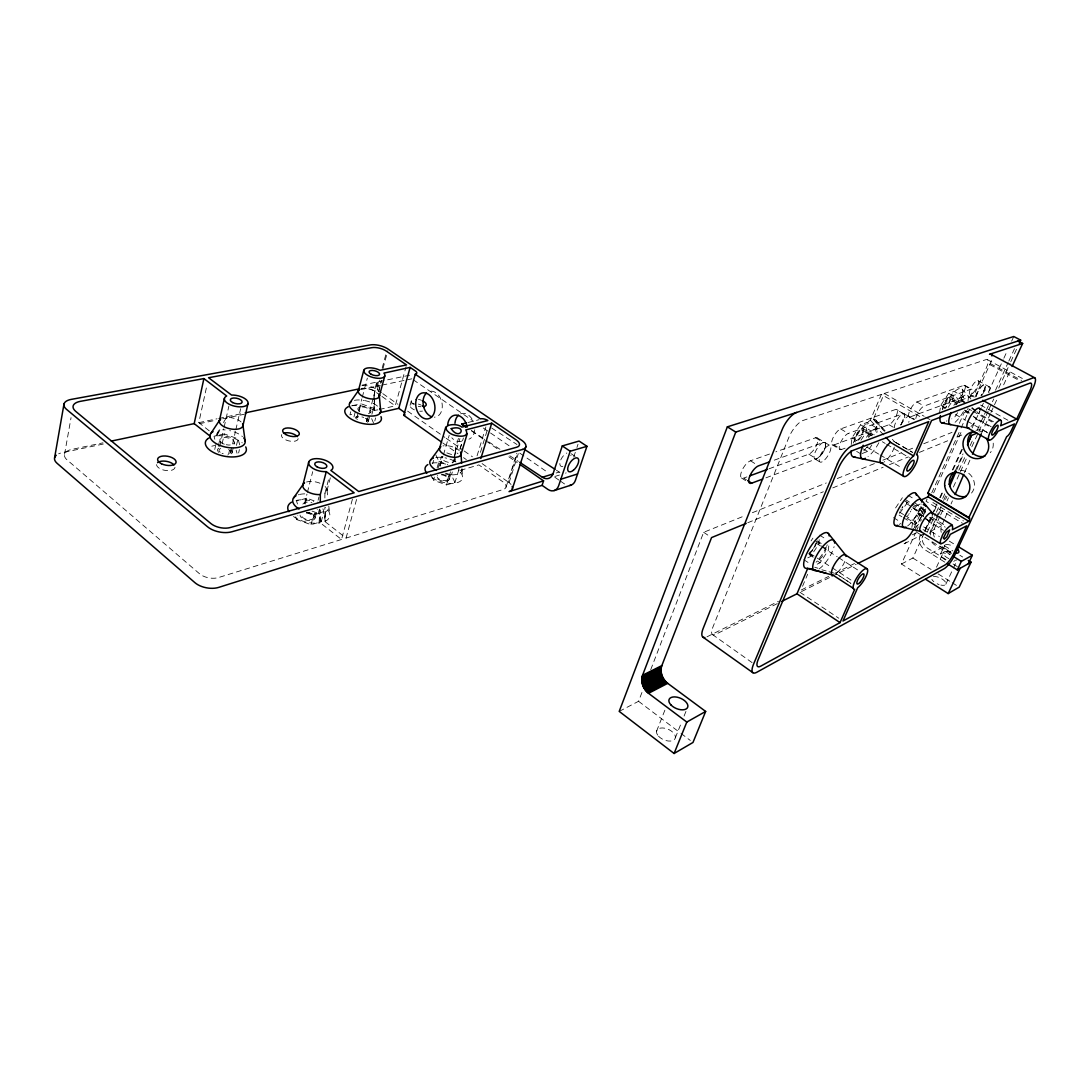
<?xml version="1.0" encoding="UTF-8"?>
<svg xmlns="http://www.w3.org/2000/svg" width="1090" height="1090" viewBox="0 0 1090 1090"><rect width="100%" height="100%" fill="white"/><g stroke="black" fill="none" stroke-linecap="round" stroke-linejoin="round"><path stroke-width="0.75" stroke-dasharray="5 3.75" d="M431.94 477.788A19.375 9.156 16.2 0 0 456.778 482.788A19.375 9.156 16.2 0 0 458.89 470.798L478.892 464.899L502.762 481.753A10.968 5.164 17.2 0 1 503.321 489.437L346.048 538.092L324.82 521.442L324.847 507.463M324.888 497.98L324.902 493.293A12.358 6.118 13.4 0 0 325.133 486.494M352.411 499.247L341.524 539.495L320.283 522.791L320.283 510.365M458.44 438.398L455.552 448.058L455.334 454.598L455.552 448.058A11.145 5.123 16.3 0 0 443.003 445.905M455.075 461.479L455.17 458.727M377.821 409.826L374.456 410.426L374.551 397.823M293.496 516.524A21.473 10.914 13.2 0 0 319.084 522.968L320.038 522.832L320.283 517.178M319.084 522.968L319.915 508.812M374.456 410.426L373.706 410.004L374.442 397.755M377.549 406.175A16.146 7.194 14.6 0 0 374.701 404.213L373.38 403.491L374.415 390.779A10.818 4.728 14.7 0 0 360.926 388.83M819.203 539.632L818.808 544.142L810.551 556.554L807.635 557.917M817.187 564.157L820.075 562.767L828.359 550.314L828.945 544.292M851.236 444.543L851.944 437.785L860.61 424.773L867.218 422.416L877.382 428.384L876.837 432.744M455.947 461.996A16.65 7.793 16.2 0 0 455.279 461.588L454.584 461.206L455.143 456.247M860.909 440.306L866.046 432.607L867.218 422.416M454.298 457.637L455.552 448.058M906.907 501.972L906.635 503.73L897.86 515.652M911.853 527.437L912.984 520.393L920.655 508.853L926.159 506.251M939.485 413.069L940.806 405.194L948.668 393.381L954.131 391.433L963.669 396.746L962.797 401.488M925.015 512.981L925.696 508.948M948.164 407.387L952.469 400.916L954.131 391.433M64.542 454.326L71.054 417.633M209.266 430.836L198.816 422.647L207.127 384.389M214.744 449.489L216.011 443.78M218.286 446.314L219.771 439.679M219.73 446.696L223.75 428.833M224.118 427.212L228.873 406.107M222.101 443.848L224.336 433.956L237.988 438.807L239.732 444.815M228.559 454.394L229.54 450.116M230.63 452.459L235.454 431.408M235.822 429.787L240.645 408.723M232.088 452.772L234.364 442.853M236.476 445.388L237.988 438.807M238.642 452.936L239.405 449.625M322.899 508.812L323.88 511.592L321.223 521.715L311.059 524.685L296.671 519.562L297.774 515.188M304.491 503.771L306.958 494.138M307.366 492.53L312.707 471.67M305.241 503.962L306.712 498.212L319.37 502.708M311.059 524.685L313.702 514.507L323.88 511.592M313.525 517.845L315.187 511.442M318.103 500.228L318.934 497.026M315.01 518.2L317.272 509.52M321.223 521.715L318.321 513.336L319.452 509.03M324.956 493.252L329.234 476.93M326.918 490.868L330.325 477.829M350.735 411.788L349.931 414.84L351.879 414.404M353.937 416.952L355.149 412.333M356.73 418.124L361.826 398.913M362.248 397.305L367.344 378.094M358.964 411.366L360.994 403.763L373.516 408.191L375.273 412.17M374.538 396.242L374.483 390.82L377.385 379.715M366.594 421.435L367.425 418.356M367.112 420.835L377.876 380.778M381.418 392.673L376.5 389.239L379.116 379.497M382.181 368.134L386.105 353.528M368.406 421.19L370.913 411.884M377.29 389.757L379.906 380.015M382.971 368.652L387.781 350.789M371.881 414.268L373.516 408.191M378.475 391.746L381.459 380.683L378.53 391.8M374.796 420.944L375.628 417.892M976.313 396.079C977.744 391.623 980.087 385.955 984.801 384.361L984.938 388.462L981 395.534M346.048 538.092L356.975 497.953M379.415 409.459L395.261 405.848L406.107 366.581M410.072 405.289L411.325 400.848M432.689 463.509L433.616 460.375M458.754 469.967L454.98 482.448L446.559 484.927L433.411 480.268L434.338 477.12M437.104 467.705L438.957 461.424L435.441 454.121M438.139 467.869L441.368 456.928M439.788 465.839L442.554 456.506M440.047 466.288L442.935 456.506M443.426 454.871L449.203 435.292M447.758 479.246L450.184 471.098M452.623 462.95L453.59 459.694M454.08 458.072L459.925 438.521M446.559 484.927L450.783 470.812M449.08 479.641L451.41 471.834M454.98 482.448L451.396 475.09L452.323 471.984M459.966 449.203L461.887 442.758M460.007 449.257L463.4 437.976M477.066 455.811L485.881 426.953M480.445 452.35L487.816 428.288M506.046 487.175L516.851 453.181M511.019 484.532A13.693 6.445 17.3 0 0 509.071 482.638L508.253 482.039L517.478 453.058M509.071 482.638L518.295 453.658M573.694 457.105L576.392 449.08M576.923 447.472L578 444.27M907.616 525.952A16.404 4.891 -57.9 0 0 917.603 513.513L918.38 512.055A16.404 4.891 -57.9 0 0 920.301 507.804L920.777 506.482A16.404 4.891 -57.9 0 0 921.418 504.07M932.223 516.496A10.995 3.175 -57.9 0 1 931.964 517.328L930.833 520.094A11.595 3.352 -57.9 0 1 930.451 520.843L929.811 522.042A10.995 3.175 -57.9 0 1 923.748 529.917M963.274 401.965L960.889 400.18L961.285 399.117A19.811 6.131 -59.2 0 0 957.797 389.198A19.811 6.131 -59.2 0 0 942.4 409.813M619.215 711.389L638.549 701.292L642.814 690.229M650.716 669.696L703.65 532.302L744.525 515.856M656.602 731.145L665.84 707.751M675.323 737.835L681.577 722.275M684.084 716.062L685.964 711.389M993.467 421.762L979.174 413.75A11.418 3.365 -59.1 0 0 979.76 411.584M853.252 443.031A21.705 7.439 -58.5 0 1 870.27 420.358L881.374 394.43L921.568 417.484M802.54 586.297L807.635 574.28M884.453 431.381L873.376 419.228L884.303 393.449L986.109 359.605A11.254 3.42 -59.6 0 1 986.368 367.78L973.901 395.37L960.889 400.18M929.702 533.746A10.478 9.088 56.5 0 1 930.424 531.361L935.711 518.99M936.378 517.437L941.011 506.618M943.654 500.419L945.643 495.786M956.884 469.49L963.492 454.026M941.229 532.329A10.355 9.02 56 0 1 941.719 525.68L944.39 519.467M945.071 517.913L947.741 511.687M951.079 503.921L952.428 500.814M964.459 472.828L970.481 458.836M981.191 433.97L990.265 413.996M975.087 397.032L990.211 363.529A14.061 4.265 -59.7 0 0 991.859 357.97M959.35 423.342L964.159 412.674A5.532 1.662 -59.2 0 0 966.98 409.922M914.278 527.396L923.298 507.436M927.086 499.056L926.078 501.291L962.388 523.2M914.987 529.944L924.77 508.308M931.759 492.857L960.413 429.487M961.107 427.934L969.5 409.39M919.851 575.643L901.43 564.007L915.437 533.078M916.131 531.525L918.23 526.892M923.135 516.061L925.928 509.875M933.639 492.871L962.334 429.474M925.056 529.876L931.351 516.074M932.045 514.534L936.937 503.812M939.73 497.667L943.218 490.01M952.292 470.076L962.061 448.603M901.43 564.007L912.848 558.039L924.143 533.255M924.838 531.702L933.312 513.118M934.021 511.564L937.55 503.812M940.37 497.626L943.899 489.873M953.069 469.736L963.655 446.505M972.13 427.907L981.3 407.769M982.008 406.216L983.425 403.123M988.357 392.277L1003.182 359.741M1003.89 358.201L1006.71 352.002M1011.643 341.156L1013.768 336.51M904.073 543.828L927.29 532.165L935.697 513.744M936.405 512.218L938.504 507.613M942.714 498.403L944.812 493.797M955.317 470.771L963.029 453.876M937.795 516.36L931.46 530.203A10.3 8.938 56.5 0 0 930.683 535.095M938.504 514.821L941.31 508.676M945.534 499.438L946.951 496.359M958.9 470.212L965.236 456.369M970.168 445.606L973.683 437.921M977.199 430.223L985.646 411.761M986.341 410.235L988.453 405.616M995.497 390.234L1008.155 362.548M1008.863 361.008L1014.49 348.705M939.934 516.428L934.266 528.8A10.273 8.924 56.4 0 0 934.348 537.057M940.643 514.889L942.768 510.243M947.019 500.964L948.436 497.871M953.396 487.053L959.772 473.128M960.481 471.589L966.844 457.664M971.803 446.845L978.18 432.934M978.888 431.381L988.099 411.284M988.807 409.731L993.767 398.913M998.726 388.081L1010.062 363.338M1010.771 361.798L1017.147 347.887M990.974 412.456L993.794 406.325M994.489 404.785L998.018 397.128M1003.645 384.852L1010.689 369.524M940.466 554.115L944.39 545.654M936.514 567.195L943.341 552.466M945.793 584.294L952.715 569.566M953.409 568.094L956.87 560.723M219.921 429.869L219.267 429.937C214.839 436.014 215.18 439.829 219.921 429.869A17.931 8.475 11.7 0 1 225.167 429.937M216.038 435.918L217.905 432.294M970.999 426.476A11.418 3.365 -59.1 0 0 976.586 419.282L971.926 414.922M223.464 422.552L226.516 417.375A12.004 5.573 11.9 0 1 241.081 421.925M901.457 423.874L904.795 414.936L896.471 409.377M914.755 527.328L917.153 526.157L921.472 519.63M866.468 437.322L870.815 430.795L877.382 428.384M862.204 453.508L867.545 451.437L871.837 445.006M811.055 540.926L812.922 538.133M953.859 405.317L958.246 398.736L963.669 396.746M957.62 412.729L954.159 417.933L951.802 418.846M895.599 507.926L902.37 497.735M829.013 571.773L836.112 573.653A12.044 3.829 -57 0 0 845.717 558.666M819.026 568.994L819.435 568.694A17.958 5.886 -57 0 0 834.109 546.649M883.813 434.951L876.551 427.743A18.653 6.295 -58.5 0 0 867.422 437.594M765.929 477.842L816.519 458.876C821.615 455.661 826.697 448.93 825.212 442.717L823.277 442.472L771.161 461.288M930.901 553.475L942.155 547.534M324.82 521.442L325.706 521.02A21.473 10.914 13.2 0 0 325.365 507.45M930.424 531.361L941.719 525.68M777.252 603.642L715.667 634.326A12.794 4.524 -55.6 0 1 712.737 627.527L788.615 437.962A16.936 6.363 -58.3 0 1 803.18 420.413L881.374 394.43M801.504 591.557L830.376 577.169M831.902 576.406L856.209 564.293M324.82 512.245L325.297 512.014A18.448 9.292 13.2 0 0 328.867 507.068M706.96 636.832L778.464 601.312M801.286 589.976L828.673 576.378M834.749 573.354L854.533 563.53M912.344 534.822L916.908 532.56M920.164 504.043L912.78 507.49L929.865 521.96L943.381 530.326M979.76 432.008L982.526 430.85M747.767 522.75L823.332 491.767M832.774 487.898L883.159 467.242M889.454 464.667L908.351 456.914M919.361 452.391L947.7 440.782M957.156 436.913L965.018 433.684M752.386 512.695L826.275 482.965M837.27 478.537L874.998 463.359M882.859 460.184L901.73 452.595M908.011 450.075L914.306 447.54M923.734 443.739L952.033 432.362M903.828 413.614L895.53 409.499L840.622 428.915A9.374 3.338 -58.4 0 0 832.678 438.589A9.374 3.338 -58.4 0 0 833.973 444.924L841.548 449.502L846.235 447.745M769.513 454.053L750.479 460.784A10.205 3.978 -57.5 0 0 741.595 471.411A10.205 3.978 -57.5 0 0 743.707 478.088L746.882 476.916M769.118 468.755L808.835 454.162A9.606 3.515 -58.2 0 0 816.982 444.243A9.606 3.515 -58.2 0 0 815.524 437.785L775.862 451.819M833.973 444.924L888.99 424.719A8.87 2.97 -58.9 0 0 896.348 415.631A8.87 2.97 -58.9 0 0 895.53 409.499M910.382 416.857L957.483 399.553A8.257 2.548 -59.3 0 0 964.173 391.187A8.257 2.548 -59.3 0 0 963.846 385.342L916.867 401.951A8.679 2.834 -59.1 0 0 909.7 410.821A8.679 2.834 -59.1 0 0 910.382 416.857L914.701 419.35M841.548 449.502A9.401 3.297 -58.4 0 1 840.308 443.167A9.401 3.297 -58.4 0 1 848.252 433.466L902.888 413.737M915.818 418.546A8.706 2.807 -59 0 1 919.088 411.053A8.706 2.807 -59 0 1 924.116 406.08L970.836 389.212A8.284 2.521 -59.3 0 1 971.108 395.057L970.168 396.937A8.284 2.521 -59.3 0 1 967.838 400.452M554.837 476.48L559.415 475.049M341.524 539.495L218.491 577.55A13.611 7.439 10.4 0 1 199.525 573.762L67.103 459.925A16.268 7.889 8.5 0 1 71.708 449.421L102.951 442.84M556.159 472.992L559.225 472.052A10.6 8.011 73.2 0 0 559.892 472.474M306.712 498.212L296.507 501.019L298.81 507.981M467.992 422.498L478.973 419.732M211.787 446.192L214.73 445.51M224.336 433.956L214.008 436.245L214.812 439.256M352.343 405.671L360.994 403.763M103.318 444.025L61.844 452.786A16.282 7.93 8.2 0 0 58.656 453.781M199.525 423.683L216.12 420.181M222.755 418.778L244.323 414.227M360.436 389.675L380.342 385.465M381.991 385.124L411.856 378.816M361.948 385.179L413.056 374.497M198.816 422.647L217.019 418.805M218.681 418.465L243.506 413.233M320.269 513.553L319.615 513.649A18.448 9.292 13.2 0 1 306.672 512.368M873.376 419.228L880.202 426.408A18.653 6.295 -58.5 0 1 882.682 431.913M821.874 569.784L826.166 570.969M814.721 567.236L817.868 568.217M446.873 452.895L452.786 454.98M438.957 461.424L447.772 464.544M445.756 473.101L451.396 475.09M312.012 511.101L318.321 513.336M307.925 512.45L313.702 514.507M454.584 461.206L453.876 460.825A16.65 7.793 16.2 0 0 450.006 459.176M987.445 359.673L1022.352 378.489M990.211 363.529L1021.589 380.465M989.761 364.564L1019.627 380.71M977.894 380.574L989.557 386.95M964.636 385.26L971.626 389.13M963.846 385.342L970.836 389.212M970.018 394.757L974.147 397.046M980.591 405.044L1008.55 420.617M456.042 448.317L458.181 449.68A11.758 5.396 16.2 0 1 458.754 450.129L459.231 450.565M948.668 393.381L958.246 398.736M957.483 399.553L961.652 401.897M950.289 396.964L959.827 402.305M949.567 398.177A5.654 1.758 -59.2 0 1 946.529 406.257A5.654 1.758 -59.2 0 1 943.913 404.663A5.654 1.758 -59.2 0 1 949.567 398.177L958.355 403.109M968.601 408.845L971.531 410.494M972.989 411.312L992.009 421.98M952.469 400.916L957.878 403.954M991.192 426.708L973.983 417.007M976.586 419.282L990.837 427.321M940.806 405.194L944.907 407.496M955.453 414.486L965.672 420.263M967.13 421.094L987.567 432.648M916.867 401.951L924.116 406.08M884.303 393.449L924.197 416.298M925.683 417.143L930.111 419.677M904.128 413.723L909.046 416.557M909.482 416.98L913.801 419.473M888.99 424.719L894.836 428.125M895.53 442.281L912.78 452.432M894.876 442.05L912.139 452.214M860.61 424.773L870.815 430.795M863.103 428.588L873.24 434.569M862.285 429.91A6.186 2.139 -58.6 0 1 858.961 438.82A6.186 2.139 -58.6 0 1 855.868 436.79A6.186 2.139 -58.6 0 1 862.285 429.91L872.3 435.823M882.314 441.736L885.175 443.426M886.606 444.27L909.482 457.8M866.046 432.607L871.796 436.014M840.622 428.915L848.252 433.466M851.944 437.785L860.664 442.976M867.218 447.254L878.622 454.053M880.052 454.898L901.43 467.665M863.239 448.862L867.545 451.437M856.645 451.396L860.964 453.985M932.89 502.558L963.424 520.952M832.106 444.706L839.695 449.284M817.473 438.044L830.117 445.619M815.524 437.785L823.277 442.472M907.943 495.228L913.543 498.62M905.177 499.452L910.804 502.871M912.207 503.716L920.655 508.853M904.305 500.664L909.905 504.07M911.308 504.915L922.508 511.728A6.853 2.017 -57.9 0 1 918.393 521.551A6.853 2.017 -57.9 0 1 915.682 519.303A6.853 2.017 -57.9 0 1 922.59 511.796M931.964 517.328L945.561 525.598M906.458 503.566L923.693 514.058M929.443 517.559L945.234 527.178M965.318 411.72L968.206 413.478M808.835 454.162L816.519 458.876M949.281 541.117L955.044 544.659M814.857 458.904L820.021 462.065M899.291 511.959L903.596 514.589M904.577 515.229L917.916 523.377M923.652 526.892L939.403 536.566M906.907 518.227L915.287 523.377M899.114 515.066L901.88 516.769M903.269 517.614L917.153 526.157M922.998 529.536L927.29 532.165M944.485 545.804L952.878 550.968M959.881 555.273L962.674 557.004M942.128 546.69L950.712 551.976M939.744 546.049L950.425 552.644M893.514 517.682L900.49 521.974M917.385 532.669L951.665 553.815M950.317 554.565L935.152 545.204A10.478 9.088 56.5 0 1 930.901 540.613M945.997 559.579L927.645 548.202A10.396 8.992 56.9 0 1 922.426 536.021M953.055 563.966L958.696 567.468M944.798 562.127L924.797 549.687A10.423 9.006 57 0 1 920.096 535.912M912.848 558.039L931.119 569.498M938.136 573.912L950.793 581.842M952.197 582.728L957.81 586.256M750.479 460.784L757.182 465.008M964.296 410.058L968.111 412.497M743.707 478.088L746.364 479.777M741.418 477.938L746.745 481.33M819.612 535.108L826.493 539.509M817.064 540.79L821.206 543.46M815.742 541.131L821.233 544.673M821.533 545.913L828.359 550.314M816.328 543.283L820.511 545.981M821.901 546.88L837.229 556.772M838.619 557.671L859.533 571.146M809.897 553.325L830.744 566.882M832.133 567.781L851.59 580.439M808.671 553.393L812.799 556.091M809.08 554.565L813.181 557.235M836.044 573.694L850.909 583.368L836.112 573.653M817.35 560.996L820.075 562.767M491.644 427.989L516.987 444.516M556.404 470.212L559.225 472.052M803.834 559.701L810.674 564.17M471.616 430.618L487.189 440.878M488.606 441.804L499.929 449.271M509.834 455.797L518.322 461.397M799.992 592.306L838.796 618.234M703.65 532.302L710.244 536.716M571.187 453.726L575.111 456.369M413.26 379.77L473.537 421.285M483.347 428.043L511.387 447.35M519.794 453.14L547.834 472.447M554.837 477.27L559.047 480.159M560.451 481.126L564.647 484.028A10.614 8.025 72.7 0 0 565.329 484.451M471.425 430.822L499.166 450.061M508.88 456.792L517.205 462.569M917.603 513.513L925.737 519.208M927.1 520.148L929.811 522.042M382.794 393.64L397.959 404.322M407.619 411.121L444.843 437.349M446.219 438.316L462.76 449.979M464.136 450.947L472.406 456.778M482.066 463.577L508.253 482.039M380.628 395.52L375.314 391.76A10.45 4.564 14.7 0 0 360.994 388.49M381.963 396.46L395.261 405.848M442.704 442.881L457.991 453.699M463.55 457.637L466.329 459.599M712.37 634.489L752.073 662.597M917.998 512.791L930.083 521.551M971.68 408.26L979.133 413.832M965.835 410.358L969.487 413.096M912.671 507.722L916.145 510.352M638.549 701.292L679.697 732.439M681.018 733.434L690.311 740.464M960.971 399.962L964.473 402.864M961.285 399.117L965.863 403.055M972.021 407.496L975.591 410.617M976.79 411.666L979.174 413.75M914.892 502.762L926.309 512.572L920.546 507.136M920.777 506.482L926.364 511.905M970.945 399.035L962.075 389.103M870.433 420.277L876.96 427.498M873.499 419.214L877.341 423.588M885.094 430.877L876.06 420.222M892.342 439.311L894.4 441.723M430.645 474.354L433.411 480.268M371.635 418.642L373.965 423.996M295.758 516.755L296.671 519.562M236.148 450.197L237.007 453.222M328.785 506.073L329.834 514.63M326.986 489.901L327.736 496.577M461.996 469.095L462.582 477.107M325.297 512.014L325.706 521.02M324.834 515.856L325.024 521.374M374.606 406.665L374.647 410.548M458.863 466.752L458.89 470.798M570.888 455.089A8.066 3.856 -55.9 0 1 570.888 455.675M562.835 466.438A8.066 3.856 -55.9 0 1 560.206 461.397A8.066 3.856 -55.9 0 1 566.855 452.99M566.173 472.883A10.6 8.011 73.2 0 1 565.533 473.142M296.085 500.446A21.473 10.914 13.2 0 1 313.661 501.495M422.47 411.08A7.725 3.393 15.6 0 1 419.759 411.189M414.377 409.826A7.725 3.393 15.6 0 1 410.017 405.739A7.725 3.393 15.6 0 1 414.214 403.491M418.397 404.09A7.725 3.393 15.6 0 1 420.985 405.044M421.012 406.747A7.725 3.365 15.6 0 1 418.288 406.298M414.268 404.717A7.725 3.365 15.6 0 1 414.132 399.172M418.465 399.39A7.725 3.365 15.6 0 1 421.162 400.18M175 467.31A9.347 4.578 10.2 0 1 165.585 470.471A9.347 4.578 10.2 0 1 156.551 464.613M298.156 438.643A8.516 3.978 13 0 1 288.673 440.864A8.516 3.978 13 0 1 281.738 434.597M362.153 385.369A13.039 5.682 14.7 0 1 376.5 389.239M351.58 405.821A18.803 8.447 14.5 0 1 373.706 410.004M354.413 400.357A16.146 7.194 14.6 0 1 364.046 400.439M364.85 400.602A16.146 7.194 14.6 0 1 373.38 403.491M365.395 418.26A5.368 2.425 14.5 0 1 366.499 421.571M357.288 419.623A5.368 2.425 14.5 0 1 356.975 419.2M356.716 418.247A5.368 2.425 14.5 0 1 358.419 416.87M361.907 416.925A5.368 2.425 14.5 0 1 363.774 417.47M228.573 449.57A5.954 2.861 11.6 0 1 227.401 454.217M223.205 453.753A5.954 2.861 11.6 0 1 222.074 453.345M220.194 452.282A5.954 2.861 11.6 0 1 221.72 448.276M216.978 435.837A20.873 9.96 11.6 0 1 242.266 442.84M229.718 430.645A17.931 8.475 11.7 0 1 230.63 430.85M234.132 431.899A17.931 8.475 11.7 0 1 242.457 436.6M306.535 482.012A12.358 6.118 13.4 0 1 321.114 483.756M306.467 513.118A6.118 3.134 13.1 0 1 313.538 517.764A6.118 3.134 13.1 0 1 305.364 519.044A6.118 3.134 13.1 0 1 302.802 513.69M298.387 494.792A18.448 9.292 13.2 0 1 299.096 494.574M299.832 494.397A18.448 9.292 13.2 0 1 306.576 493.893M432.062 463.127A19.375 9.156 16.2 0 1 447.186 464.544M461.915 468.659A16.65 7.793 16.2 0 1 445.142 473.905M435.796 457.528A16.65 7.793 16.2 0 1 444.202 457.664M445.033 457.827A16.65 7.793 16.2 0 1 446.709 458.195M441.341 474.777A5.532 2.63 16.1 0 1 447.718 478.306A5.532 2.63 16.1 0 1 443.385 480.54A5.532 2.63 16.1 0 1 437.158 476.93M437.363 475.703A5.532 2.63 16.1 0 1 437.567 475.485M359.782 411.502A6.731 2.998 14.6 0 1 360.041 407.06A6.731 2.998 14.6 0 1 369.578 409.445A6.731 2.998 14.6 0 1 368.025 413.573M366.744 418.301A6.704 3.025 14.5 0 1 367.058 422.402M355.408 418.274A6.704 3.025 14.5 0 1 358.351 416.094M221.529 442.772A7.467 3.543 11.7 0 1 223.954 437.54A7.467 3.543 11.7 0 1 234.323 441.859A7.467 3.543 11.7 0 1 226.202 444.72M224.336 444.189A7.467 3.543 11.7 0 1 222.06 443.126M230.317 449.693A7.439 3.57 11.6 0 1 227.701 455.007M218.804 452.364A7.439 3.57 11.6 0 1 218.068 451.573M217.7 450.974A7.439 3.57 11.6 0 1 218.749 448.235M302.857 504.125A7.684 3.883 13.2 0 1 311.904 502.749M306.576 512.314A7.657 3.91 13.1 0 1 315.051 517.396A7.657 3.91 13.1 0 1 307.762 520.475A7.657 3.91 13.1 0 1 300.05 515.066M454.285 459.122A6.949 3.229 16.2 0 1 448.235 462.31A6.949 3.229 16.2 0 1 441.614 456.478M441.75 474.15A6.908 3.284 16.1 0 1 449.094 478.66A6.908 3.284 16.1 0 1 443.616 481.262A6.908 3.284 16.1 0 1 435.891 476.93M430.918 391.16A13.203 9.388 76.6 0 1 442.145 403.913A13.203 9.388 76.6 0 1 434.297 417.197M460.648 413.819A13.393 9.66 75.6 0 1 473.469 421.844M474.736 429.801A13.393 9.66 75.6 0 1 468.959 439.216M461.71 441.137A13.462 9.674 75.6 0 1 451.819 437.798M951.202 552.18A7.93 3.161 24.7 0 1 944.948 545.014M945.507 544.755A7.93 3.161 24.7 0 1 953.886 546.526M954.159 561.391A7.902 3.188 24.8 0 1 953.777 561.554M945.725 559.988A7.902 3.188 24.8 0 1 940.629 553.829A7.902 3.188 24.8 0 1 949.581 554.769M900.79 424.937A8.911 2.916 -58.8 0 1 907.902 416.544A8.911 2.916 -58.8 0 1 908.706 422.32M827.242 544.809A20.887 6.949 -57 0 1 826.874 545.695M826.479 546.594A20.887 6.949 -57 0 1 817.405 560.75M816.751 561.486A20.887 6.949 -57 0 1 816.083 562.208M906.43 542.139A13.216 3.883 -57.7 0 1 904.618 543.529M976.259 396.365A8.161 2.439 -59.4 0 1 981.245 386.718A8.161 2.439 -59.4 0 1 985.496 385.765A8.161 2.439 -59.4 0 1 981.245 395.234M982.812 393.803A8.175 2.412 -59.4 0 1 988.575 387.032A8.175 2.412 -59.4 0 1 989.543 390.997M989.148 392.046A8.175 2.412 -59.4 0 1 988.998 392.4M982.063 395.288A8.175 2.412 -59.4 0 1 982.417 394.553M894.359 427.839A8.897 2.943 -58.9 0 1 898.828 417.293A8.897 2.943 -58.9 0 1 904.741 414.622A8.897 2.943 -58.9 0 1 900.681 424.991M946.883 420.781A19.811 6.131 -59.2 0 1 946.352 421.203M955.508 404.785A17.031 5.191 -59.1 0 1 965.318 395.016A17.031 5.191 -59.1 0 1 968.002 400.698M963.437 411.598A17.031 5.191 -59.1 0 1 955.099 422.28M873.948 419.2A21.705 7.439 -58.5 0 1 874.125 434.856M867.163 446.737A21.705 7.439 -58.5 0 1 866.509 447.595M865.841 448.426A21.705 7.439 -58.5 0 1 863.839 450.756M878.853 442.731A18.653 6.295 -58.5 0 1 868.022 456.669M894.291 447.132A12.508 4.101 -58.5 0 1 884.235 461.956M893.895 441.327A12.508 4.101 -58.5 0 1 894.086 441.436M815.361 543.569A5.954 2.003 -57 0 1 814.816 545.777M814.598 546.281A5.954 2.003 -57 0 1 813.453 548.406M812.922 549.183A5.954 2.003 -57 0 1 809.352 552.439M911.758 509.425A19.089 5.777 -57.9 0 1 911.526 509.848M910.777 511.128A19.089 5.777 -57.9 0 1 910.259 511.973M909.196 513.635A19.089 5.777 -57.9 0 1 908.924 514.044M908.365 514.848A19.089 5.777 -57.9 0 1 907.52 516.033M900.667 523.472A19.089 5.777 -57.9 0 1 899.373 524.399M902.479 506.768A5.436 1.662 -57.9 0 1 902.029 507.49M956.175 404.622A7.085 2.166 -59.2 0 1 960.263 403.286M942.877 408.954A7.071 2.207 -59.2 0 1 945.834 400.289A7.071 2.207 -59.2 0 1 950.752 398.054A7.071 2.207 -59.2 0 1 946.093 407.496M945.67 407.919A7.071 2.207 -59.2 0 1 944.676 408.723M868.567 437.471A7.766 2.63 -58.5 0 1 873.349 434.665M867.872 446.859A7.766 2.63 -58.5 0 1 866.564 447.718M855.718 441.9A7.739 2.671 -58.6 0 1 857.435 432.73A7.739 2.671 -58.6 0 1 863.662 430.414A7.739 2.671 -58.6 0 1 856.876 441.477M825.702 547.725A7.48 2.466 -57 0 1 823.236 555.178A7.48 2.466 -57 0 1 817.541 560.001M816.26 542.193A7.439 2.493 -57 0 1 814.08 548.325A7.439 2.493 -57 0 1 809.325 553.447M902.901 506.836A6.799 2.085 -57.9 0 1 901.961 508.335M901.144 509.452A6.799 2.085 -57.9 0 1 900.517 510.202M975.945 430.291A13.761 12.467 58.5 0 1 987.731 432.866M993.235 443.167A13.761 12.467 58.5 0 1 990.292 452.704M960.644 470.335A13.625 12.113 57.5 0 1 973.002 478.619A13.625 12.113 57.5 0 1 971.544 493.034M967.756 408.723A5.532 1.662 -59.2 0 1 967.252 409.54M933.462 576.528A7.821 3.256 25.1 0 1 944.853 581.283A7.821 3.256 25.1 0 1 940.915 585.085M939.049 584.553A7.821 3.256 25.1 0 1 937.168 583.763M933.844 581.665A7.821 3.256 25.1 0 1 931.855 579.376M956.925 559.865A7.875 3.175 24.8 0 1 954.404 560.233M948.9 558.652A7.875 3.175 24.8 0 1 943.204 552.862A7.875 3.175 24.8 0 1 950.099 552.317M824.776 459.776A9.646 3.447 -58.2 0 0 830.267 445.728A9.646 3.447 -58.2 0 0 820.102 456.002A9.646 3.447 -58.2 0 0 824.776 459.776M819.625 456.628A9.633 3.474 -58.2 0 0 825.075 442.594A9.633 3.474 -58.2 0 0 814.911 452.841A9.633 3.474 -58.2 0 0 819.625 456.628M658.524 736.186A9.987 5.695 23.5 0 0 674.71 739.197A9.987 5.695 23.5 0 0 664.628 728.188A9.987 5.695 23.5 0 0 658.524 736.186M972.907 393.136A8.134 2.466 -59.4 0 0 978.398 380.982A8.134 2.466 -59.4 0 0 970.55 388.857A8.134 2.466 -59.4 0 0 972.907 393.136"/><path stroke-width="1.5" d="M320.31 502.381L320.324 494.547L326.278 471.602L354.155 492.803L230.208 527.546A13.829 7.167 11 0 1 210.956 523.582L75.769 411.407A16.5 7.589 9.2 0 1 80.333 401.352L203.898 378.584L226.72 396.011A12.099 5.464 12.1 0 0 232.756 405.684A12.099 5.464 12.1 0 0 248.07 402.66A12.099 5.464 12.1 0 0 231.543 395.057L208.572 377.726L371.772 347.669A10.573 4.36 14.9 0 1 386.242 351.062L406.556 364.946L379.988 370.287A10.886 4.619 14.8 0 0 363.992 369.782A10.886 4.619 14.8 0 0 375.423 378.026A10.886 4.619 14.8 0 0 383.898 373.107L410.126 367.398L415.372 370.981A5.327 2.235 15.5 0 1 415.276 374.211L403.777 415.331L441.314 441.9M746.187 523.391L711.552 537.588L661.848 665.581C659.573 671.931 662.475 679.356 667.72 683.348L705.666 711.443L686.809 722.057L648.523 693.322C643.223 689.248 640.293 681.727 642.555 675.255L735.764 432.062L1020.69 340.148L1019.273 343.241M415.276 374.211L480.377 418.846A5.477 2.398 16.8 0 1 487.843 420.549L461.806 427.13C457.01 422.525 439.147 424.323 448.862 432.349C452.841 436.531 471.016 439.243 465.812 429.91L491.713 423.193L516.033 439.815A11.118 4.946 17.3 0 1 516.715 447.227L358.719 491.522L330.856 470.417A12.453 5.995 13.6 0 0 323.635 459.721A12.453 5.995 13.6 0 0 308.674 463.618A12.453 5.995 13.6 0 0 326.196 471.629L326.278 471.602M54.609 457.718L63.997 403.968M209.866 435.945L194.184 423.615L203.898 378.584M219.403 420.726L224.417 398.286M242.866 425.89L248.016 403.559M302.884 485.064L308.702 462.16M358.31 391.024L363.76 370.355M379.225 396.556L384.797 375.955M379.77 412.701L398.776 408.328L410.126 367.398M439.57 448.222L445.756 427.144M460.92 454.639L467.242 433.629M480.867 458.481L491.713 423.193M512.395 488.797L525.843 446.764M56.258 455.239A16.282 7.93 8.2 0 0 57.116 463.332L194.919 582.673A17.031 9.388 10.3 0 0 218.695 587.387L542.084 485.363L543.569 480.854L519.985 464.49M569.62 485.445A10.614 8.025 72.7 0 0 575.397 480.377L586.951 446.3L579.09 441.055L562.277 445.919L553.134 473.51A10.736 8.039 73.3 0 1 542.384 477.256L519.739 462.324M586.951 446.3L570.193 451.246L558.666 485.731A10.764 8.052 72.8 0 1 547.875 489.396L542.084 485.363M1020.69 340.148L1013.768 336.51L727.357 426.844L619.215 711.389L674.097 753.49L692.968 742.481L705.666 711.443M674.097 753.49L686.809 722.057M781.803 601.367L796.981 593.805L807.813 568.203M949.608 486.508L956.216 471.03M967.47 444.747L971.435 435.455L976.981 433.152M955.099 494.588L963.792 474.382M972.498 454.176L981.191 433.97M840.036 622.622L854.696 589.308A12.14 3.679 -57 0 1 858.116 575.752A12.14 3.679 -57 0 1 867.695 570.751A12.14 3.679 -57 0 1 857.707 587.728L842.965 621.014L944.935 565.029A10.75 2.889 -57.7 0 0 953.709 553.666L966.735 525.83L950.221 534.386C948.164 540.844 935.86 550.041 941.992 536.512C942.714 532.233 954.676 518.758 952.36 529.74L968.86 521.306A5.423 1.458 -58 0 0 968.656 517.968L1006.683 436.627A5.614 1.54 -59 0 0 1011.179 430.877L1014.449 423.901L997.977 431.327A11.499 3.243 -59 0 1 988.426 439.188A11.499 3.243 -59 0 1 996.028 423.138A11.499 3.243 -59 0 1 1000.606 425.754L1016.684 419.105L1029.709 391.283A11.431 3.161 -59.4 0 0 1029.832 383.19L931.582 420.522L916.458 454.748A12.617 3.938 -58.4 0 1 912.371 469.899A12.617 3.938 -58.4 0 1 903.051 473.728A12.617 3.938 -58.4 0 1 913.543 455.961L928.748 421.612L853.048 450.374A17.263 5.927 -58.1 0 0 838.401 468.387L758.177 659.573A13.012 4.21 -55.7 0 0 760.711 666.167L840.036 622.622L796.981 593.805M968.86 521.306L928.108 496.795A5.341 1.581 -58.1 0 0 927.74 493.416L957.974 426.381M949.009 484.587L955.317 470.771M967.934 443.14L971.435 435.455M1012.092 366.458L1022.652 343.459L1018.005 341.007M947.592 563.857L957.32 569.906L961.339 561.377L972.362 555.26L957.933 546.417M925.519 579.226L948.191 593.573L960.113 568.34M968.356 563.694L972.362 555.26M968.274 560.451L971.067 562.168L959.214 587.129L948.191 593.573M210.656 433.725L219.785 419.923M349.767 402.959L358.61 390.343M293.469 498.103L303.47 483.906A12.358 6.118 13.4 0 0 306.835 491.249A12.358 6.118 13.4 0 0 320.228 494.56L320.324 494.547M430.577 460.103L439.965 447.5A11.145 5.123 16.3 0 1 440.878 446.709M913.597 455.947L890.462 442.363A12.508 4.101 -58.5 0 0 881.129 455.729A12.508 4.101 -58.5 0 0 882.927 462.678M957.32 569.906L971.067 562.168M648.523 693.322L667.72 683.348M646.847 691.85L666.058 681.904M647.664 692.627L666.876 682.653M645.335 690.106L664.559 680.187M646.057 691.019L665.281 681.073M644.054 688.144L663.292 678.266M644.667 689.153L663.905 679.261M643.509 687.109L662.747 677.244M642.623 684.915L661.889 675.091M643.032 686.019L662.284 676.182M642.037 682.681L661.317 672.884M642.296 683.798L661.562 673.988M641.778 679.329L661.058 669.587M641.778 680.433L661.058 670.677M641.874 681.55L661.139 671.767M642.01 677.217L661.289 667.502M641.846 678.253L661.126 668.524M642.555 675.255L661.848 665.581M642.242 676.209L661.521 666.521M857.735 563.53L904.836 540.068A10.6 3.12 -57.7 0 0 913.583 528.936M920.737 500.187L928.108 496.795M747.699 480.622L751.691 483.17L762.755 479.028M750.07 475.744L767.537 469.327M509.016 491.644L543.569 480.854M769.581 461.86L758.517 465.852A10.232 3.938 -57.5 0 0 749.634 476.521A10.232 3.938 -57.5 0 0 751.691 483.17M989.488 354.318L1022.652 343.459M554.238 490.555L570.983 485.159M560.832 479.246L577.577 473.973M542.384 477.256L553.093 473.946M465.866 426.967L461.71 424.078L466.411 422.893M111.248 441.096L194.184 423.615M245.155 412.878L359.346 388.83M853.388 588.396L833.046 575.179A12.044 3.829 -57 0 1 836.071 561.909A12.044 3.829 -57 0 1 845.976 556.431M941.91 422.92L967.879 427.989M853.47 456.928L881.347 462.882M895.49 525.53L903.923 527.451M903.665 527.396L920.532 531.402M833.087 575.166L807.213 568.34A20.887 6.949 -57 0 1 811.328 545.613A20.887 6.949 -57 0 1 829.19 535.939M812.813 569.566L826.057 573.231M991.137 354.413L1034.819 377.862M982.758 400.289L1016.684 419.105M979.27 408.287L1000.838 420.318M967.552 427.88L988.984 440.047M880.952 462.719L903.828 476.425M928.557 493.375L969.446 517.9M927.74 493.416L968.656 517.968M923.353 504.547L926.159 506.251M931.964 512.654L952.469 525.094M920.382 531.334L940.833 543.951M953.069 556.268L961.339 561.377M727.357 426.844L735.764 432.062M845.2 554.742L866.986 568.735M525.434 450.02L555.001 469.3M461.71 424.078L465.948 426.885M562.277 445.919L570.193 451.246M398.776 408.328L403.927 411.966A5.259 2.344 15.3 0 1 404.921 412.878M702.805 637.037L752.849 672.666M886.061 437.431L890.53 442.322M932.223 512.872L915.764 493.375M845.513 555.014L828.332 533.405M242.92 425.018L245.196 441.259M379.306 395.561L380.696 411.107M461.029 453.835L461.629 463.25M380.969 416.612A18.803 8.447 14.5 0 1 360.395 422.934A18.803 8.447 14.5 0 1 347.26 407.333M347.764 407.047A18.803 8.447 14.5 0 1 348.31 406.788M288.918 511.741A21.473 10.914 13.2 0 1 291.548 502.163M512.191 486.44A13.693 6.445 17.3 0 1 509.766 491.372M157.56 462.651A9.347 4.578 10.2 0 1 165.748 461.233A9.347 4.578 10.2 0 1 173.978 464.844M422.239 400.63A7.725 3.365 15.6 0 1 423.438 406.693M422.293 405.725A7.725 3.393 15.6 0 1 422.866 406.107M423.383 406.488A7.725 3.393 15.6 0 1 424.037 407.088M283.536 433.248A8.516 3.978 13 0 1 297.352 436.64M379.851 408.668A16.146 7.194 14.6 0 1 363.461 415.045A16.146 7.194 14.6 0 1 351.334 401.515M378.761 394.212A10.818 4.728 14.7 0 1 368.366 398.463A10.818 4.728 14.7 0 1 359.155 389.73M244.651 439.393A17.931 8.475 11.7 0 1 224.554 446.859A17.931 8.475 11.7 0 1 213.027 431.667M243.751 437.989A17.931 8.475 11.7 0 1 244.392 438.929M242.552 423.792A12.004 5.573 11.9 0 1 229.731 428.752A12.004 5.573 11.9 0 1 220.711 418.969M245.727 446.914A20.873 9.96 11.6 0 1 223.641 456.056A20.873 9.96 11.6 0 1 207.577 438.875M207.822 438.671A20.873 9.96 11.6 0 1 208.653 438.126M209.58 437.621A20.873 9.96 11.6 0 1 209.907 437.471M303.96 483.388A12.358 6.118 13.4 0 1 304.56 482.925M299.055 509.03A18.448 9.292 13.2 0 1 295.935 495.855M426.79 473.346A19.375 9.156 16.2 0 1 427.852 464.572M436.422 470.43A16.65 7.793 16.2 0 1 431.967 458.876M432.894 458.386A16.65 7.793 16.2 0 1 433.411 458.168M460.471 452.078A11.145 5.123 16.3 0 1 450.579 456.819A11.145 5.123 16.3 0 1 439.801 447.731M431.79 416.802A13.203 9.388 76.6 0 1 423.479 406.148A13.203 9.388 76.6 0 1 426.422 393.068M454.966 423.261A13.393 9.66 75.6 0 1 458.468 415.195M447.677 425.086A13.462 9.674 75.6 0 1 456.737 415.14A13.462 9.674 75.6 0 1 467.201 427.062M405.003 414.731A5.259 2.344 15.3 0 1 403.777 415.331M957.306 548.897A7.93 3.161 24.7 0 1 954.581 553.161M796.626 412.429A16.99 6.472 -58.3 0 0 781.993 430.005L703.186 628.358A15.969 5.709 -55.5 0 0 704.849 637.527M944.335 422.43A19.811 6.131 -59.2 0 1 940.452 415.603M991.409 354.672A14.061 4.265 -59.7 0 1 991.914 355.967M989.965 354.209A14.061 4.265 -59.7 0 1 990.796 354.25M950.984 424.541A17.031 5.191 -59.1 0 1 951.229 412.524M968.983 427.825A11.418 3.365 -59.1 0 1 970.345 416.598A11.418 3.365 -59.1 0 1 979.869 409.309M855.01 456.955A21.705 7.439 -58.5 0 1 851.14 450.838M865.446 458.304A18.653 6.295 -58.5 0 1 863.185 445.238M815.715 570.506A17.958 5.886 -57 0 1 818.331 552.589A17.958 5.886 -57 0 1 834.245 541.049M834.381 541.389A17.958 5.886 -57 0 1 834.627 543.106M897.724 525.285A19.089 5.777 -57.9 0 1 900.258 506.169A19.089 5.777 -57.9 0 1 916.431 495.337M905.94 527.001A16.404 4.891 -57.9 0 1 907.956 510.624A16.404 4.891 -57.9 0 1 921.663 502.068M921.309 531.389A10.995 3.175 -57.9 0 1 923.666 519.971A10.995 3.175 -57.9 0 1 932.563 513.84M984.842 456.179A13.761 12.467 58.5 0 1 969.105 448.399A13.761 12.467 58.5 0 1 972.989 431.667M966.217 496.359A13.625 12.113 57.5 0 1 950.78 488.456A13.625 12.113 57.5 0 1 954.554 472.065M986.341 438.384A13.829 12.508 58.8 0 1 981.395 457.827A13.829 12.508 58.8 0 1 963.451 447.636A13.829 12.508 58.8 0 1 974.583 431.708M943.436 537.997L944.308 539.196L946.897 536.77L949.676 529.904L946.243 532.342L943.436 537.997M451.178 428.643C460.089 441.995 468.25 424.037 451.233 428.602M837.447 463.809L753.599 664.069A16.282 5.259 -55.6 0 0 756.828 672.257L944.049 568.776A13.421 3.583 -57.6 0 0 954.527 555.587L1033.552 386.923A14.279 3.951 -59.4 0 0 1033.252 377.821L852.176 445.728A17.345 5.981 -58.2 0 0 837.447 463.809M522.492 449.448L231.761 531.797A17.331 9.006 11 0 1 207.591 526.824L66.599 409.418A16.554 7.589 9 0 1 71.286 399.376L370.178 344.93A13.189 5.436 14.9 0 1 387.413 348.65L522.396 440.769A13.884 6.172 17.4 0 1 522.492 449.448M811.532 569.239L808.971 568.571L811.559 569.225M573.394 470.267A8.093 3.815 -55.9 0 0 577.877 458.25A8.093 3.815 -55.9 0 0 568.312 465.989A8.093 3.815 -55.9 0 0 573.394 470.267M161.497 463.768A9.36 4.551 10.2 0 0 176.062 462.446A9.36 4.551 10.2 0 0 163.01 456.029A9.36 4.551 10.2 0 0 161.497 463.768M285.907 434.556A8.516 3.965 13.1 0 0 299.273 434.27A8.516 3.965 13.1 0 0 287.815 427.948A8.516 3.965 13.1 0 0 285.907 434.556M371.063 374.224A5.436 2.316 14.8 0 0 379.565 374.497A5.436 2.316 14.8 0 0 372.33 370.423A5.436 2.316 14.8 0 0 371.063 374.224M232.715 402.578A6.05 2.725 12.1 0 0 242.13 402.237A6.05 2.725 12.1 0 0 233.846 397.986A6.05 2.725 12.1 0 0 232.715 402.578M317.163 466.915A6.227 2.998 13.6 0 0 326.85 466.588A6.227 2.998 13.6 0 0 318.389 461.874A6.227 2.998 13.6 0 0 317.163 466.915M416.271 399.499A13.271 9.388 76.6 0 0 426.98 418.969A13.271 9.388 76.6 0 0 432.716 399.172A13.271 9.388 76.6 0 0 416.271 399.499M994.611 433.384A5.75 1.621 -59 0 0 997.868 425.264A5.75 1.621 -59 0 0 992.227 431.926A5.75 1.621 -59 0 0 994.611 433.384M910.218 469.327A6.308 1.976 -58.4 0 0 913.774 460.334A6.308 1.976 -58.4 0 0 907.371 467.433A6.308 1.976 -58.4 0 0 910.218 469.327M859.969 582.51A6.063 1.839 -57 0 0 863.784 573.899A6.063 1.839 -57 0 0 857.53 580.425A6.063 1.839 -57 0 0 859.969 582.51M944.676 485.472A13.693 12.154 57.7 0 0 964.514 497.326A13.693 12.154 57.7 0 0 962.552 474.327A13.693 12.154 57.7 0 0 944.676 485.472M670.922 704.917A10.096 5.559 23.3 0 0 687.245 708.037A10.096 5.559 23.3 0 0 676.972 697.15A10.096 5.559 23.3 0 0 670.922 704.917"/></g></svg>
